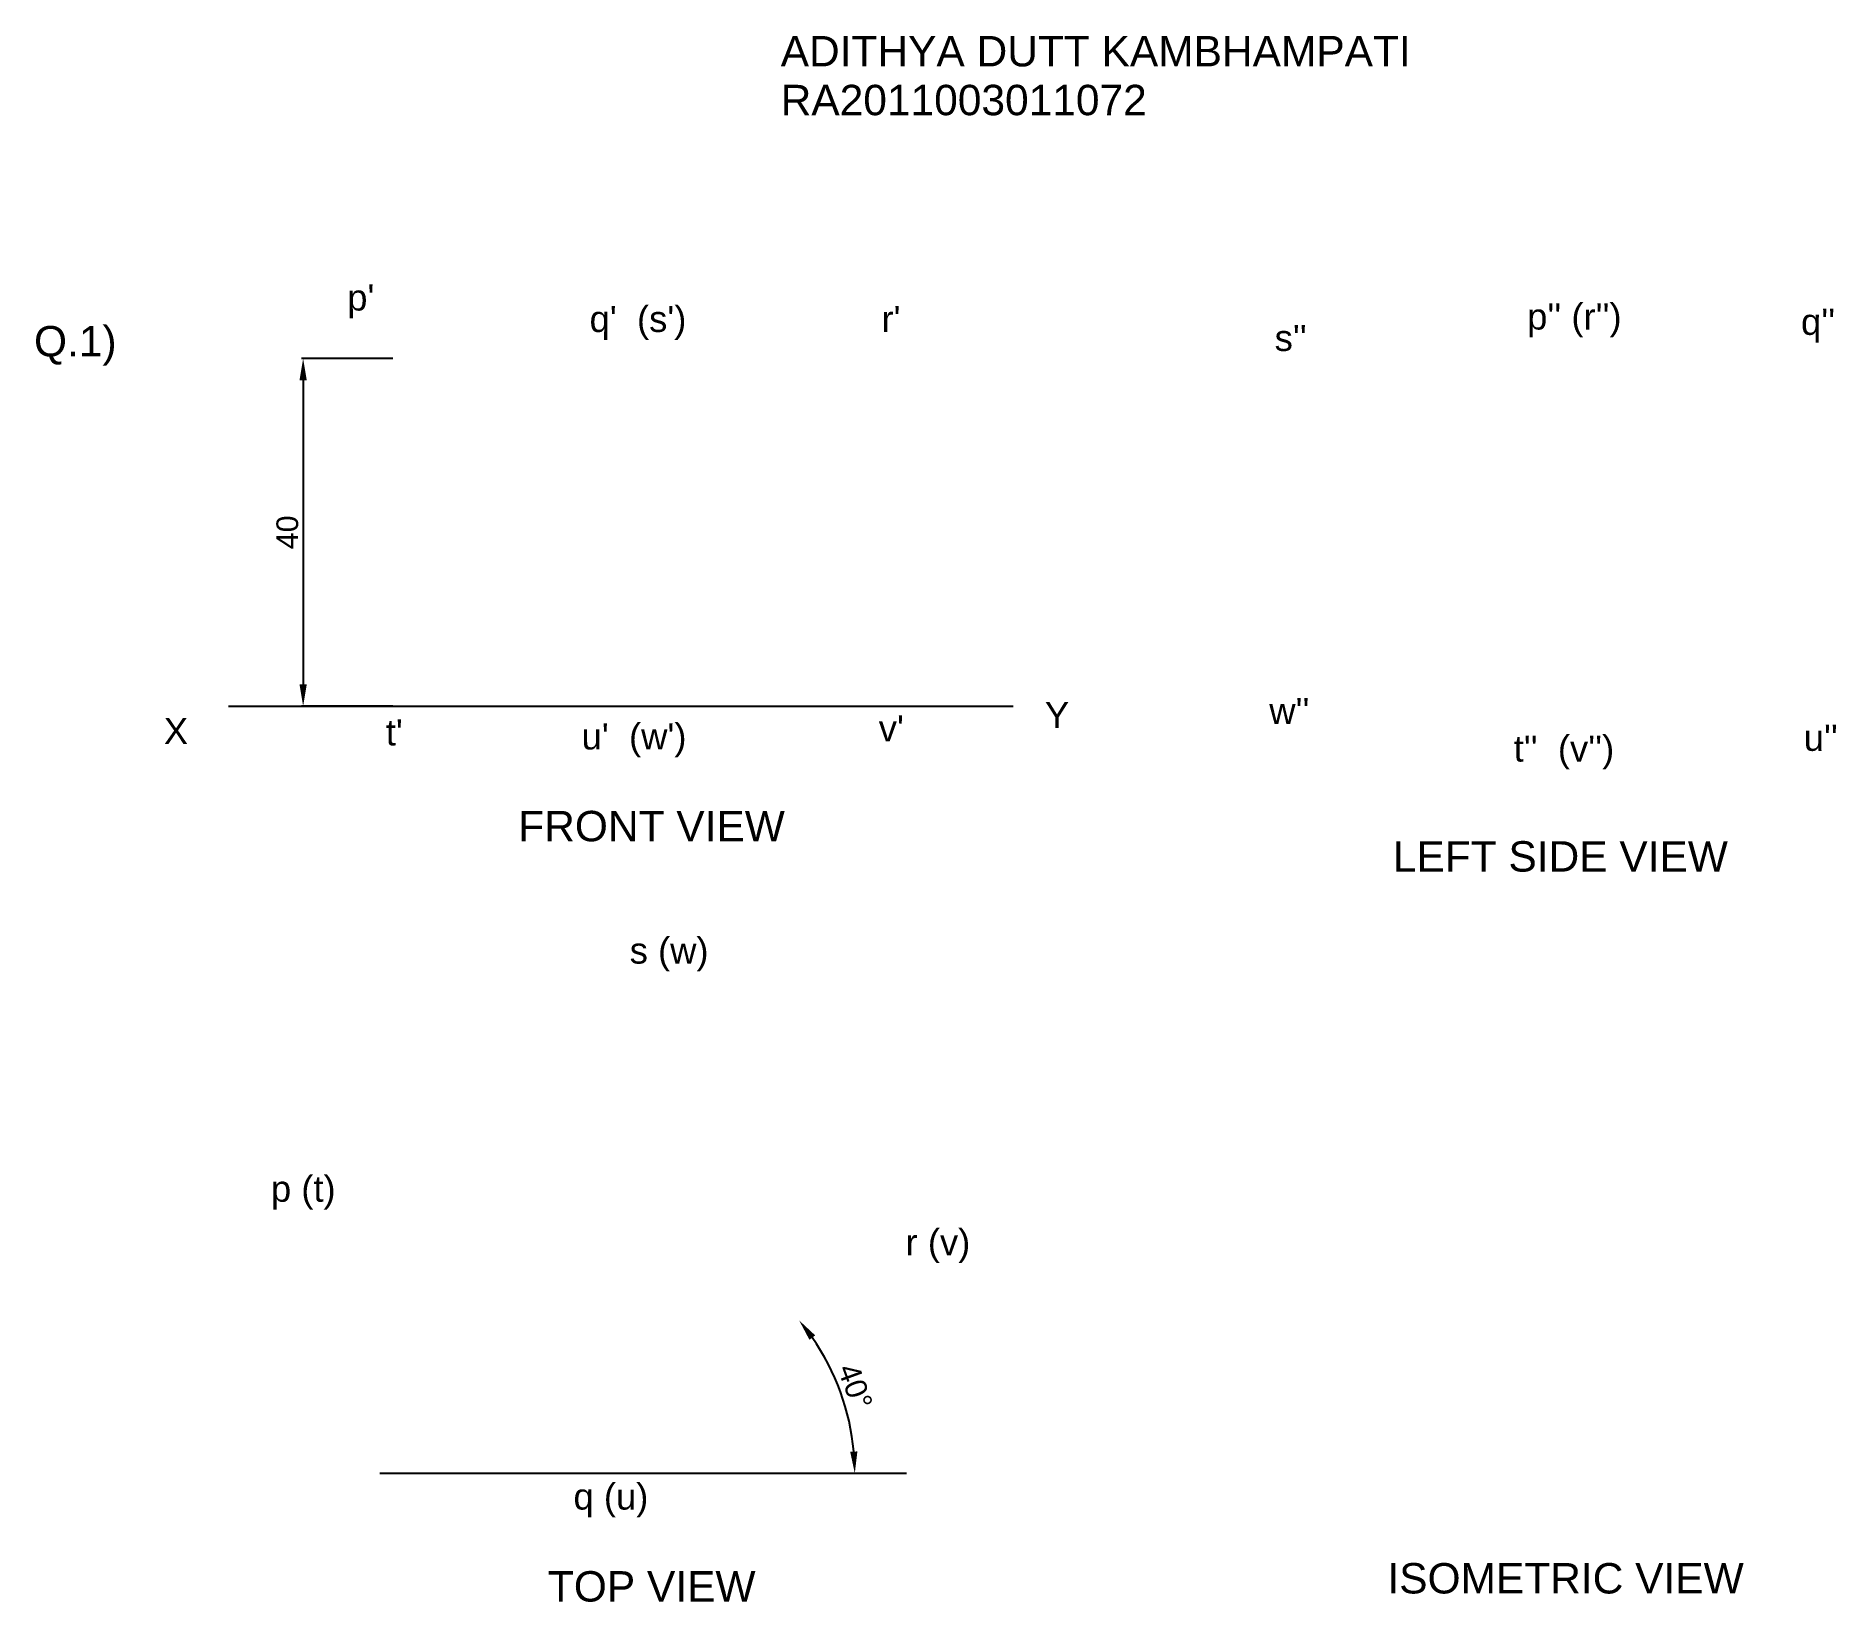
# Paper-space layout 'Q1' of a CAD drawing. Header units: millimetres. Extents: x 28 to 235, y 21 to 201.
import ezdxf

# ---------------------------------------------------------------- set-up
doc = ezdxf.new("R2010")
doc.units = ezdxf.units.MM
doc.header["$MEASUREMENT"] = 0
doc.header["$PDMODE"] = 33
doc.header["$PDSIZE"] = 5
doc.styles.get("Standard").update_dxf_attribs({"font": 'arial.ttf'})
doc.dimstyles.new('', dxfattribs={"dimtxt": 2.5, "dimasz": 2.5, "dimexe": 0.18, "dimexo": 0.0625, "dimgap": 0.53, "dimtad": 1, "dimdec": 0, "dimdsep": 46, "dimtxsty": 'Standard', "dimcen": 2.5, "dimadec": 0, "dimazin": 0, "dimtfac": 1, "dimtdec": 0, "dimtmove": 0, "dimatfit": 3, "dimfxl": 1, "dimtolj": 1, "dimtzin": 0, "dimarcsym": 0})

# ---------------------------------------------------------------- blocks, each defined once
blk = doc.blocks.new('*D21')
at = {"color": 0, "linetype": 'ByBlock', "lineweight": -2, "transparency": 16777216}
for p, q in [((68.84, 163.77), (58.33, 163.77)), ((58.51, 161.27), (58.51, 126.27)), ((68.84, 123.77), (58.33, 123.77))]:
    blk.add_line(p, q, dxfattribs=at)
at = {"color": 0, "transparency": 16777216}
for points in [[(58.09, 161.27), (58.93, 161.27), (58.51, 163.77)], [(58.09, 126.27), (58.93, 126.27), (58.51, 123.77)]]:
    blk.add_solid(points, dxfattribs=at)
at = {"layer": 'Defpoints', "color": 0, "transparency": 16777216}
for p in [(68.9, 163.77), (58.51, 123.77), (68.9, 123.77)]:
    blk.add_point(p, dxfattribs=at)
at = {"color": 0, "transparency": 16777216, "insert": (56.7, 143.77), "char_height": 2.5, "attachment_point": 5, "rotation": 90}
blk.add_mtext('\\A1;40', dxfattribs=at)
blk = doc.blocks.new('*D26')
at = {"color": 0, "linetype": 'ByBlock', "lineweight": -2, "transparency": 16777216}
blk.add_arc((94.61, 35.46), 27.4, 5.23, 34.77, dxfattribs=at)
at = {"color": 0, "transparency": 16777216}
for points in [[(116.79, 50.83), (117.45, 51.34), (115.6, 53.07)], [(122.31, 37.98), (121.48, 37.94), (122.01, 35.46)]]:
    blk.add_solid(points, dxfattribs=at)
at = {"layer": 'Defpoints', "color": 0, "transparency": 16777216}
for p in [(125.26, 61.17), (121.27, 41.78), (67.34, 35.46), (94.61, 35.46), (127.97, 35.46)]:
    blk.add_point(p, dxfattribs=at)
at = {"color": 0, "transparency": 16777216, "insert": (122.06, 45.45), "char_height": 2.5, "attachment_point": 5, "rotation": 290}
blk.add_mtext('\\A1;40°', dxfattribs=at)

psp = doc.layouts.new('Q1')

# ---------------------------------------------------------------- linework, layer by layer
for p, q in [((49.93, 123.77), (140.24, 123.77)), ((67.34, 35.46), (127.97, 35.46))]:
    psp.add_line(p, q)

# ---------------------------------------------------------------- texts
for s, height, p in [('ADITHYA DUTT KAMBHAMPATI', 3.5, (113.48, 197.4)), ('RA2011003011072', 3.5, (113.48, 191.78)), ("p'", 3, (63.58, 169.3)), ("q'  (s')", 3, (91.48, 166.83)), ("p'' (r'')", 3, (199.4, 167.11)), ("r'", 3, (125.08, 166.83)), ("q''", 3, (230.93, 166.5)), ('Q.1)', 3.5, (27.53, 164.02)), ("s''", 3, (170.34, 164.64)), ("w''", 3, (169.72, 121.71)), ('X', 3, (42.47, 119.39)), ("v'", 3, (124.77, 119.7)), ('Y', 3, (143.89, 121.24)), ("t'", 3, (68.02, 119.24)), ("u'  (w')", 3, (90.56, 118.78)), ("t''  (v'')", 3, (197.85, 117.38)), ("u''", 3, (231.24, 118.62)), ('FRONT VIEW', 3.5, (83.27, 108.21)), ('LEFT SIDE VIEW', 3.5, (183.94, 104.72)), ('s (w)', 3, (96.1, 94.13)), ('p (t)', 3, (54.8, 66.72)), ('r (v)', 3, (127.86, 60.56)), ('q (u)', 3, (89.63, 31.29)), ('ISOMETRIC VIEW', 3.5, (183.32, 21.63)), ('TOP VIEW', 3.5, (86.68, 20.7))]:
    psp.add_text(s, height=height).set_placement(p)

# ---------------------------------------------------------------- dimensions: what is measured, and where the dimension line sits
dim = psp.add_linear_dim(base=(58.51, 123.77), p1=(68.9, 163.77), p2=(68.9, 123.77), angle=90, dimstyle='', override={"dimlfac": -1})
dim.commit()
dim.dimension.update_dxf_attribs({"geometry": '*D21', "text_midpoint": (56.7, 143.77)})
dim = psp.add_angular_dim_2l(base=(121.27, 41.78), line1=((94.61, 35.46), (125.26, 61.17)), line2=((67.34, 35.46), (127.97, 35.46)), dimstyle='')
dim.commit()
dim.dimension.update_dxf_attribs({"geometry": '*D26', "text_midpoint": (122.06, 45.45)})

doc.saveas('drawing.dxf')
